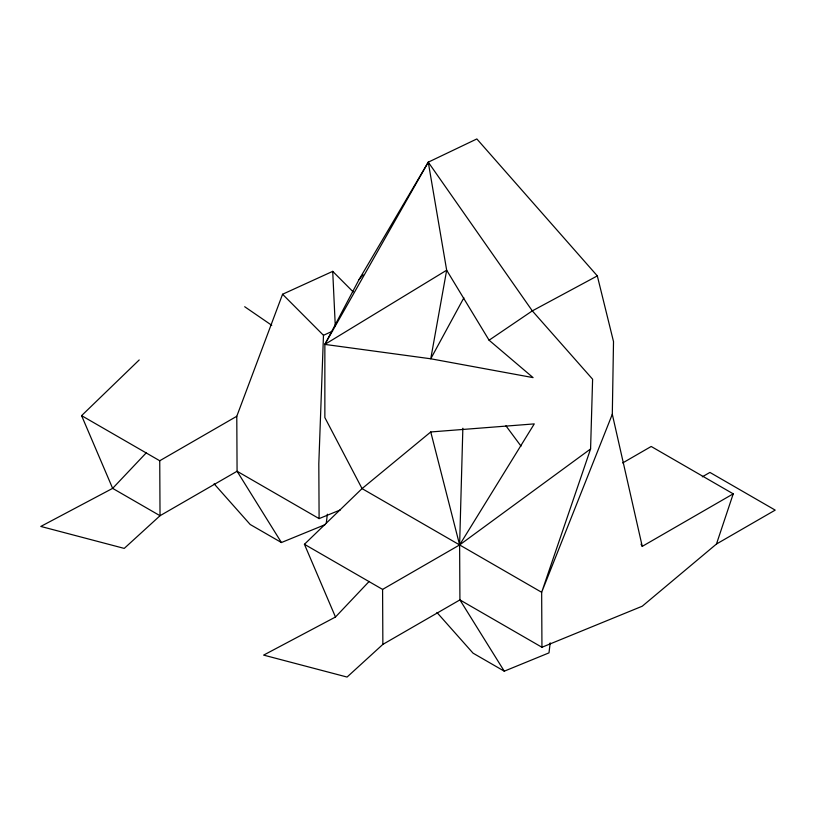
<?xml version="1.0" encoding="UTF-8"?>
<svg xmlns="http://www.w3.org/2000/svg" width="816" height="816" viewBox="0 0 816 816"><rect width="100%" height="100%" fill="white"/><g stroke="black" fill="none" stroke-linecap="round" stroke-linejoin="round"><path stroke-width="1.22" d="M622.7 462.937L651.199 446.474L733.227 493.843L642.243 546.373L612.306 414.253L613.51 341.578L597.322 275.9L476.85 138.944L428.267 162.17L358.999 279.653L324.86 344.403L324.86 417.578L362.059 488.6L541.661 592.294L541.946 647.261L642.243 606.217L716.468 544.017L775.2 510.112L709.92 472.423L702.311 476.819M462.856 428.227L459.622 544.935L459.918 599.903L504.268 671.18L548.995 652.871L550.188 642.845M612.306 414.253L541.661 592.294L590.58 448.963L592.61 379.216L532.318 310.876L428.267 162.17L324.86 344.403L430.756 358.785L533.083 377.614L489.08 340.211L446.668 270.218L428.267 162.17M353.165 291.883L332.714 271.361L282.571 294.25L323.473 335.305L318.811 463.641L319.107 518.609L340.343 509.918M326.308 522.964L327.349 514.192M716.468 544.017L733.227 493.843M324.982 524.698L281.428 542.528L237.079 471.25L236.783 416.272L282.571 294.25M463.876 297.809L430.756 358.785L446.668 270.218L324.86 344.403M358.999 279.653L363.089 274.768M146.339 452.747L112.639 488.366L40.8 526.442L124.236 548.403L160.028 515.722L237.079 471.25L319.107 518.609M541.946 647.261L459.918 599.903L382.867 644.385L347.075 677.056L263.639 655.105L335.478 617.018L369.179 581.41M81.59 415.64L159.742 460.754L160.028 515.722L112.639 488.366L81.59 415.64L139.21 359.948M304.429 544.292L362.059 488.6L430.756 431.96L534.276 423.892L459.622 544.935L382.582 589.407L304.429 544.292L335.478 617.018M590.58 448.963L459.622 544.935L430.756 431.96M489.08 340.211L532.318 310.876L597.322 275.9M159.742 460.754L236.783 416.272M323.473 335.305L332.581 331.143M281.428 542.528L250.206 524.504L214.108 483.817M504.268 671.18L473.045 653.157L436.948 612.479M244.688 306.724L271.759 325.309M505.93 425.799L521.016 446.138M641.019 544.139L642.243 546.373M332.714 271.361L335.284 325.931M382.582 589.407L382.867 644.385"/></g></svg>
